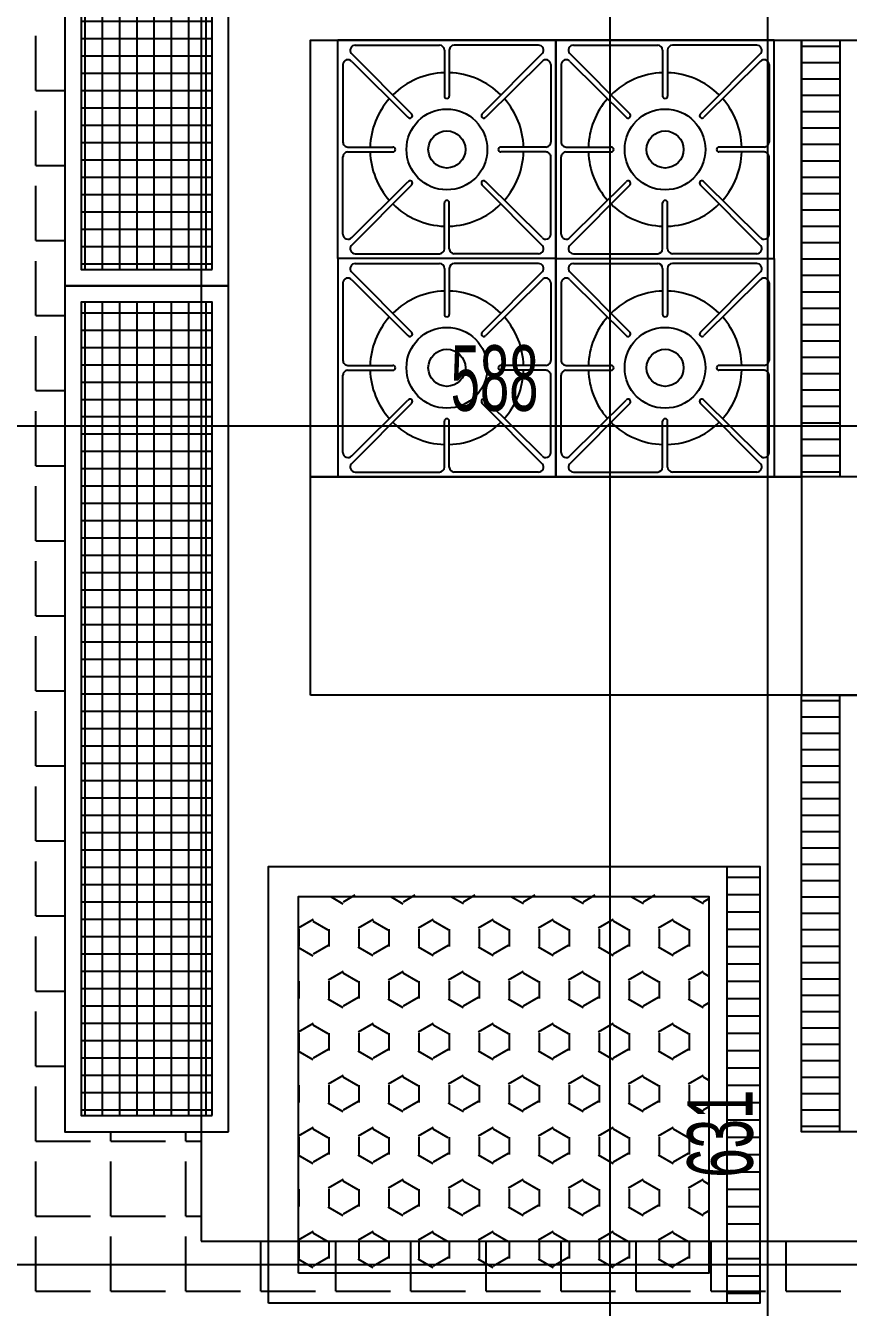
# Model space of a CAD drawing. Header units: inches. Extents: x -7543 to -822, y 102837 to 190349.
# Drawn here: x -835.31633 to -835.28617, y 102837.04826 to 102837.09522 of the extents above; entities that cross this region are included whole.
import ezdxf

# ---------------------------------------------------------------- set-up
doc = ezdxf.new("R2010")
doc.units = ezdxf.units.IN
doc.header["$MEASUREMENT"] = 0
doc.linetypes.add('DASHDOTX2', pattern=[2, 1, -0.5, 0, -0.5])
doc.layers.get('0').update_dxf_attribs({"lineweight": 25})
for name, color, linetype, lineweight in [('AKS', 1, 'Continuous', 25), ('ICOL', 55, 'Continuous', 25), ('TARAMA', 8, 'Continuous', 25)]:
    doc.layers.add(name, color=color, linetype=linetype, lineweight=lineweight)
doc.layers.add('TEFRİŞ', color=7, linetype='Continuous', lineweight=25, true_color=0x78462c)
doc.styles.add('OLCU', font='tromand.shx', dxfattribs={"width": 0.6, "height": 12})
pattern_1 = [(180, (-835.1211600018914, 102837.4316726297), (9.648857234034747e-20, 0.0006000000000000001), [])]

msp = doc.modelspace()

# ---------------------------------------------------------------- hatches: boundary and pattern name
at = {"ltscale": 5}
h = msp.add_hatch(dxfattribs=at)
h.set_pattern_fill('NET', color=256, scale=0.0002, angle=90, style=0)
h.set_pattern_definition([(90, (-832.0146947976384, 102841.1962128409), (-0.000635, 3.888125173386048e-20), []), (180, (-832.0146947976384, 102841.1962128409), (-7.776250346772096e-20, -0.000635), [])])
h.paths.add_polyline_path([(-835.3142919987514, 102837.0862839999), (-835.3094919987514, 102837.0862839999), (-835.3094919987514, 102837.1160839999), (-835.3142919987513, 102837.1160839999)])
h = msp.add_hatch(dxfattribs=at)
h.set_pattern_fill('NET', color=256, scale=0.0002, angle=90, style=0)
h.set_pattern_definition([(90, (-832.0146947976384, 102841.1652128409), (-0.000635, 3.888125173386048e-20), []), (180, (-832.0146947976384, 102841.1652128409), (-7.776250346772096e-20, -0.000635), [])])
h.paths.add_polyline_path([(-835.3142919987514, 102837.0552839999), (-835.3094919987514, 102837.0552839999), (-835.3094919987514, 102837.0850839999), (-835.3142919987513, 102837.0850839999)])
at = {"layer": 'TEFRİŞ', "linetype": 'Continuous', "ltscale": 5}
h = msp.add_hatch(dxfattribs=at)
h.set_pattern_fill('_U', color=256, scale=0.0006000000000000001, angle=90, style=0, pattern_type=0)
h.set_pattern_definition(pattern_1)
h.paths.add_polyline_path([(-835.2864919987513, 102837.0786839999), (-835.2878919987513, 102837.0786839999), (-835.2878919987513, 102837.0946839999), (-835.2864919987513, 102837.0946839999)])
h = msp.add_hatch(dxfattribs=at)
h.set_pattern_fill('_U', color=256, scale=0.0006000000000000001, angle=90, style=0, pattern_type=0)
h.set_pattern_definition(pattern_1)
h.paths.add_polyline_path([(-835.2864919987513, 102837.0786839999), (-835.2878919987513, 102837.0786839999), (-835.2878919987513, 102837.0946839999), (-835.2864919987513, 102837.0946839999)])
h = msp.add_hatch(dxfattribs=at)
h.set_pattern_fill('_U', color=256, scale=0.0006000000000000001, angle=180, style=0, pattern_type=0)
h.set_pattern_definition([(180, (-835.1211600018914, 102836.71769537), (-3.673819061467132e-19, -0.0006000000000000001), [])])
h.paths.add_polyline_path([(-835.2864919987513, 102837.0706839999), (-835.2878919987513, 102837.0706839999), (-835.2878919987513, 102837.0546839999), (-835.2864919987513, 102837.0546839999)])
h = msp.add_hatch(dxfattribs=at)
h.set_pattern_fill('ANSI31', color=256, scale=0.0002, angle=-45.00000000000001, style=0)
h.set_pattern_definition([(360, (-835.4504014721107, 102837.4310461329), (2.498705181566002e-19, 0.000635), [])])
h.paths.add_polyline_path([(-835.2894254524891, 102837.0644139846), (-835.290625452489, 102837.0644139846), (-835.290625452489, 102837.0484139846), (-835.2894254524891, 102837.0484139846)])
h = msp.add_hatch(dxfattribs=at)
h.set_pattern_fill('HEX', color=256, scale=0.0002, angle=89.99999999999999, style=0)
h.set_pattern_definition([(90, (-835.4504014721107, 102837.4310461329), (-0.001099852, 3.367214368660623e-19), [0.000635, -0.00127]), (209.9999999999999, (-835.4504014721107, 102837.4310461329), (0.0005499259999999995, -0.0009524997724031227), [0.000635, -0.00127]), (150, (-835.4504014721107, 102837.4316811329), (-0.0005499260000000004, -0.0009524997724031222), [0.000635, -0.00127])])
h.paths.add_polyline_path([(-835.2912900300798, 102837.0495139846), (-835.2912900300798, 102837.0633139846), (-835.3063254524891, 102837.0633139846), (-835.3063254524891, 102837.0495139846)])

# ---------------------------------------------------------------- linework, layer by layer
at = {"ltscale": 5}
for points in [[(-835.3088919987514, 102837.0856839999), (-835.3088919987514, 102837.1166839999), (-835.3148919987514, 102837.1166839999), (-835.3148919987514, 102837.0856839999)], [(-835.3094919987514, 102837.0862839999), (-835.3094919987514, 102837.1160839999), (-835.3142919987514, 102837.1160839999), (-835.3142919987514, 102837.0862839999)], [(-835.3088919987514, 102837.0546839999), (-835.3088919987514, 102837.0856839999), (-835.3148919987514, 102837.0856839999), (-835.3148919987514, 102837.0546839999)], [(-835.3094919987514, 102837.0552839999), (-835.3094919987514, 102837.0850839999), (-835.3142919987514, 102837.0850839999), (-835.3142919987514, 102837.0552839999)]]:
    msp.add_lwpolyline(points, close=True, dxfattribs=at)
at = {"layer": 'AKS', "linetype": 'DASHDOTX2', "ltscale": 10}
msp.add_line((-835.2949036206004, 102836.7405371451), (-835.2949036206004, 102837.2268474742), dxfattribs=at)
at = {"layer": 'ICOL'}
for p, q in [((-835.2891326480583, 102837.1176841785), (-835.2891326480583, 102836.9915516387)), ((-835.3578920337359, 102837.0805632616), (-835.2403920333097, 102837.0805632616)), ((-835.3578920337359, 102837.0498214228), (-835.2103919987514, 102837.0498214228))]:
    msp.add_line(p, q, dxfattribs=at)
at = {"layer": 'TARAMA'}
for p, q in [((-835.3159567349521, 102837.0928468213), (-835.3159567349521, 102837.0948468213)), ((-835.3159567349521, 102837.0928468213), (-835.3148919987514, 102837.0928468213)), ((-835.3159567349521, 102837.0900968213), (-835.3159567349521, 102837.0920968213)), ((-835.3159567349521, 102837.0900968213), (-835.3148919987514, 102837.0900968213)), ((-835.3159567349521, 102837.0873468213), (-835.3159567349521, 102837.0893468213)), ((-835.3159567349521, 102837.0873468213), (-835.3148919987514, 102837.0873468213)), ((-835.3159567349521, 102837.0845968213), (-835.3159567349521, 102837.0865968213)), ((-835.3159567349521, 102837.0845968213), (-835.3148919987514, 102837.0845968213)), ((-835.3159567349521, 102837.0818468213), (-835.3159567349521, 102837.0838468213)), ((-835.3159567349521, 102837.0818468213), (-835.3148919987514, 102837.0818468213)), ((-835.3159567349521, 102837.0790968213), (-835.3159567349521, 102837.0810968213)), ((-835.3159567349521, 102837.0790968213), (-835.3148919987514, 102837.0790968213)), ((-835.3159567349521, 102837.0763468213), (-835.3159567349521, 102837.0783468213)), ((-835.3159567349521, 102837.0763468213), (-835.3148919987514, 102837.0763468213)), ((-835.3159567349521, 102837.0735968213), (-835.3159567349521, 102837.0755968213)), ((-835.3159567349521, 102837.0735968213), (-835.3148919987514, 102837.0735968213)), ((-835.3159567349521, 102837.0708468213), (-835.3159567349521, 102837.0728468213)), ((-835.3159567349521, 102837.0708468213), (-835.3148919987514, 102837.0708468213)), ((-835.3159567349521, 102837.0680968213), (-835.3159567349521, 102837.0700968213)), ((-835.3159567349521, 102837.0680968213), (-835.3148919987514, 102837.0680968213)), ((-835.3159567349521, 102837.0653468213), (-835.3159567349521, 102837.0673468213)), ((-835.3159567349521, 102837.0653468213), (-835.3148919987514, 102837.0653468213)), ((-835.3159567349521, 102837.0625968213), (-835.3159567349521, 102837.0645968213)), ((-835.3159567349521, 102837.0625968213), (-835.3148919987514, 102837.0625968213)), ((-835.3159567349521, 102837.0598468213), (-835.3159567349521, 102837.0618468213)), ((-835.3159567349521, 102837.0598468213), (-835.3148919987514, 102837.0598468213)), ((-835.3159567349521, 102837.0570968213), (-835.3159567349521, 102837.0590968213)), ((-835.3159567349521, 102837.0570968213), (-835.3148919987514, 102837.0570968213)), ((-835.3159567349521, 102837.0543468213), (-835.3159567349521, 102837.0563468213)), ((-835.3132067349521, 102837.0543468213), (-835.3132067349521, 102837.0546839999)), ((-835.3104567349521, 102837.0543468213), (-835.3104567349521, 102837.0546839999)), ((-835.3159567349521, 102837.0543468213), (-835.3139567349522, 102837.0543468213)), ((-835.3132067349521, 102837.0543468213), (-835.3112067349521, 102837.0543468213)), ((-835.3104567349521, 102837.0543468213), (-835.3098919987514, 102837.0543468213)), ((-835.3159567349521, 102837.0515968213), (-835.3159567349521, 102837.0535968213)), ((-835.3132067349521, 102837.0515968213), (-835.3132067349521, 102837.0535968213)), ((-835.3104567349521, 102837.0515968213), (-835.3104567349521, 102837.0535968213)), ((-835.3159567349521, 102837.0515968213), (-835.3139567349522, 102837.0515968213)), ((-835.3132067349521, 102837.0515968213), (-835.3112067349521, 102837.0515968213)), ((-835.3104567349521, 102837.0515968213), (-835.3098919987514, 102837.0515968213)), ((-835.3159567349521, 102837.0488468213), (-835.3159567349521, 102837.0508468213)), ((-835.3132067349521, 102837.0488468213), (-835.3132067349521, 102837.0508468213)), ((-835.3104567349521, 102837.0488468213), (-835.3104567349521, 102837.0508468213)), ((-835.3077067349521, 102837.0488468213), (-835.3077067349521, 102837.0506839999)), ((-835.3049567349522, 102837.0488468213), (-835.3049567349522, 102837.0506839999)), ((-835.302206734952, 102837.0488468213), (-835.302206734952, 102837.0506839999)), ((-835.2994567349522, 102837.0488468213), (-835.2994567349522, 102837.0506839999)), ((-835.2967067349521, 102837.0488468213), (-835.2967067349521, 102837.0506839999)), ((-835.2939567349521, 102837.0488468213), (-835.2939567349521, 102837.0506839999)), ((-835.2912067349521, 102837.0488468213), (-835.2912067349521, 102837.0506839999)), ((-835.2884567349521, 102837.0488468213), (-835.2884567349521, 102837.0506839999)), ((-835.3159567349521, 102837.0488468213), (-835.3139567349522, 102837.0488468213)), ((-835.3132067349521, 102837.0488468213), (-835.3112067349521, 102837.0488468213)), ((-835.3104567349521, 102837.0488468213), (-835.3084567349522, 102837.0488468213)), ((-835.3077067349521, 102837.0488468213), (-835.3057067349521, 102837.0488468213)), ((-835.3049567349522, 102837.0488468213), (-835.3029567349521, 102837.0488468213)), ((-835.3022067349522, 102837.0488468213), (-835.3002067349521, 102837.0488468213)), ((-835.2994567349522, 102837.0488468213), (-835.2974567349521, 102837.0488468213)), ((-835.2967067349521, 102837.0488468213), (-835.2949036206004, 102837.0488468213)), ((-835.2949036206004, 102837.0488468213), (-835.2947067349521, 102837.0488468213)), ((-835.2939567349522, 102837.0488468213), (-835.2919567349521, 102837.0488468213)), ((-835.2912067349521, 102837.0488468213), (-835.2892067349521, 102837.0488468213)), ((-835.2884567349521, 102837.0488468213), (-835.2864567349521, 102837.0488468213))]:
    msp.add_line(p, q, dxfattribs=at)
at = {"layer": 'TEFRİŞ', "ltscale": 5}
for p, q in [((-835.3098919987514, 102837.1176839999), (-835.3098919987514, 102837.0506839999)), ((-835.3058919987513, 102837.0706839999), (-835.3058919987513, 102837.0786839999)), ((-835.3058919987513, 102837.0786839999), (-835.2878919987513, 102837.0786839999)), ((-835.2878919987513, 102837.0786839999), (-835.2878919987513, 102837.0706839999)), ((-835.2878919987513, 102837.0786839999), (-835.2878919987513, 102837.0706839999)), ((-835.2698919987513, 102837.0786839999), (-835.2878919987513, 102837.0786839999)), ((-835.2878919987513, 102837.0706839999), (-835.3058919987513, 102837.0706839999)), ((-835.2878919987513, 102837.0706839999), (-835.2698919987513, 102837.0706839999)), ((-835.3098919987514, 102837.0506839999), (-835.2658919987514, 102837.0506839999))]:
    msp.add_line(p, q, dxfattribs=at)
at = {"layer": 'TEFRİŞ'}
for p, q in [((-835.2968919987513, 102837.0946839999), (-835.3048919987514, 102837.0946839999)), ((-835.3042546829708, 102837.09450382), (-835.3011622685034, 102837.09450382)), ((-835.3009820886627, 102837.0943236402), (-835.3009820886627, 102837.0926416465)), ((-835.300801908822, 102837.0943236402), (-835.300801908822, 102837.0926416465)), ((-835.30080190884, 102837.0943236402), (-835.30080190884, 102837.0926416465)), ((-835.2975293145319, 102837.09450382), (-835.3006217289993, 102837.09450382)), ((-835.2968919987513, 102837.0946839999), (-835.2888919987513, 102837.0946839999)), ((-835.2968919987513, 102837.0866839998), (-835.2968919987513, 102837.0946839999)), ((-835.2968919987513, 102837.0866839998), (-835.2968919987513, 102837.0946839999)), ((-835.2962546829709, 102837.09450382), (-835.2931622685034, 102837.09450382)), ((-835.2929820886807, 102837.0943236402), (-835.2929820886807, 102837.0926416465)), ((-835.2929820886627, 102837.0943236402), (-835.2929820886627, 102837.0926416465)), ((-835.29280190884, 102837.0943236402), (-835.29280190884, 102837.0926416465)), ((-835.2895293145318, 102837.09450382), (-835.2926217289994, 102837.09450382)), ((-835.2864919987513, 102837.0946839999), (-835.2864919987513, 102837.0786839999)), ((-835.3043949645844, 102837.0942105879), (-835.3021759635151, 102837.0919774806)), ((-835.3043808440539, 102837.0939058086), (-835.3023162898132, 102837.0918644283)), ((-835.2973890329183, 102837.0942105879), (-835.2996080339876, 102837.0919774806)), ((-835.2974031534488, 102837.0939058086), (-835.2994677076895, 102837.0918644283)), ((-835.2963949645845, 102837.0942105879), (-835.294175963515, 102837.0919774806)), ((-835.2963808440538, 102837.0939058086), (-835.2943162898132, 102837.0918644283)), ((-835.2893890329183, 102837.0942105879), (-835.2916080339876, 102837.0919774806)), ((-835.2894031534488, 102837.0939058086), (-835.2914677076894, 102837.0918644283)), ((-835.3047013055082, 102837.0937927783), (-835.3047013055082, 102837.0909542641)), ((-835.2970826919945, 102837.0937927783), (-835.2970826919945, 102837.0909542641)), ((-835.2967013055081, 102837.0937927783), (-835.2967013055081, 102837.0909542641)), ((-835.2890826919946, 102837.0937927783), (-835.2890826919946, 102837.0909542641)), ((-835.3021896001727, 102837.0918507916), (-835.3021896441726, 102837.0918507916)), ((-835.29959439733, 102837.0918507916), (-835.2995943533301, 102837.0918507916)), ((-835.2941896001728, 102837.0918507916), (-835.2941896441727, 102837.0918507916)), ((-835.29159439733, 102837.0918507916), (-835.2915943533301, 102837.0918507916)), ((-835.3045211256674, 102837.0907740843), (-835.3028669445869, 102837.0907740843)), ((-835.3045211256674, 102837.0905939044), (-835.3028669445869, 102837.0905939044)), ((-835.2972628718353, 102837.0907740843), (-835.2989170529158, 102837.0907740843)), ((-835.2972628718353, 102837.0905939044), (-835.2989170529158, 102837.0905939044)), ((-835.2965211256674, 102837.0907740843), (-835.2948669445868, 102837.0907740843)), ((-835.2965211256674, 102837.0905939044), (-835.2948669445868, 102837.0905939044)), ((-835.2892628718353, 102837.0907740843), (-835.2909170529158, 102837.0907740843)), ((-835.2892628718353, 102837.0905939044), (-835.2909170529158, 102837.0905939044)), ((-835.3047013055082, 102837.0875752104), (-835.3047013055082, 102837.0904137246)), ((-835.2970826919945, 102837.0875752104), (-835.2970826919945, 102837.0904137246)), ((-835.2967013055081, 102837.0875752104), (-835.2967013055081, 102837.0904137246)), ((-835.2890826919946, 102837.0875752104), (-835.2890826919946, 102837.0904137246)), ((-835.3043949645844, 102837.0871574008), (-835.3021759635151, 102837.0893905082)), ((-835.3043808440539, 102837.0874621801), (-835.3023162898132, 102837.0895035605)), ((-835.3021896001727, 102837.0895171971), (-835.3021896441726, 102837.0895171971)), ((-835.2973890329183, 102837.0871574008), (-835.2996080339876, 102837.0893905082)), ((-835.29959439733, 102837.0895171971), (-835.2995943533301, 102837.0895171971)), ((-835.2974031534488, 102837.0874621801), (-835.2994677076895, 102837.0895035605)), ((-835.2963949645845, 102837.0871574008), (-835.294175963515, 102837.0893905082)), ((-835.2963808440538, 102837.0874621801), (-835.2943162898132, 102837.0895035605)), ((-835.2941896001728, 102837.0895171971), (-835.2941896441727, 102837.0895171971)), ((-835.2893890329183, 102837.0871574008), (-835.2916080339876, 102837.0893905082)), ((-835.29159439733, 102837.0895171971), (-835.2915943533301, 102837.0895171971)), ((-835.2894031534488, 102837.0874621801), (-835.2914677076894, 102837.0895035605)), ((-835.3009820886627, 102837.0870443595), (-835.3009820886627, 102837.0887263422)), ((-835.300801908822, 102837.0870443595), (-835.300801908822, 102837.0887263422)), ((-835.30080190884, 102837.0870443595), (-835.30080190884, 102837.0887263422)), ((-835.2929820886807, 102837.0870443595), (-835.2929820886807, 102837.0887263422)), ((-835.2929820886627, 102837.0870443595), (-835.2929820886627, 102837.0887263422)), ((-835.29280190884, 102837.0870443595), (-835.29280190884, 102837.0887263422)), ((-835.3042546829708, 102837.0868641797), (-835.3011622685034, 102837.0868641797)), ((-835.2975293145319, 102837.0868641797), (-835.3006217289993, 102837.0868641797)), ((-835.2962546829709, 102837.0868641797), (-835.2931622685034, 102837.0868641797)), ((-835.2895293145318, 102837.0868641797), (-835.2926217289994, 102837.0868641797)), ((-835.3042546829708, 102837.08650382), (-835.3011622685034, 102837.08650382)), ((-835.3009820886627, 102837.0863236402), (-835.3009820886627, 102837.0846416575)), ((-835.300801908822, 102837.0863236402), (-835.300801908822, 102837.0846416575)), ((-835.30080190884, 102837.0863236402), (-835.30080190884, 102837.0846416575)), ((-835.2975293145319, 102837.08650382), (-835.3006217289993, 102837.08650382)), ((-835.2968919987513, 102837.0866839998), (-835.2968919987513, 102837.0786839999)), ((-835.2968919987513, 102837.0866839998), (-835.2968919987513, 102837.0786839999)), ((-835.2962546829709, 102837.08650382), (-835.2931622685034, 102837.08650382)), ((-835.2929820886627, 102837.0863236402), (-835.2929820886627, 102837.0846416575)), ((-835.2929820886807, 102837.0863236402), (-835.2929820886807, 102837.0846416575)), ((-835.29280190884, 102837.0863236402), (-835.29280190884, 102837.0846416575)), ((-835.2895293145318, 102837.08650382), (-835.2926217289994, 102837.08650382)), ((-835.3043949645844, 102837.0862105989), (-835.3021759635151, 102837.0839774915)), ((-835.3043808440539, 102837.0859058196), (-835.3023162898132, 102837.0838644392)), ((-835.2973890329183, 102837.0862105989), (-835.2996080339876, 102837.0839774915)), ((-835.2974031534488, 102837.0859058196), (-835.2994677076895, 102837.0838644392)), ((-835.2963949645845, 102837.0862105989), (-835.294175963515, 102837.0839774915)), ((-835.2963808440538, 102837.0859058196), (-835.2943162898132, 102837.0838644392)), ((-835.2893890329183, 102837.0862105989), (-835.2916080339876, 102837.0839774915)), ((-835.2894031534488, 102837.0859058196), (-835.2914677076894, 102837.0838644392)), ((-835.3047013055082, 102837.0857927893), (-835.3047013055082, 102837.0829542751)), ((-835.2970826919945, 102837.0857927893), (-835.2970826919945, 102837.0829542751)), ((-835.2967013055081, 102837.0857927893), (-835.2967013055081, 102837.0829542751)), ((-835.2890826919946, 102837.0857927893), (-835.2890826919946, 102837.0829542751)), ((-835.3021896001727, 102837.0838508026), (-835.3021896441726, 102837.0838508026)), ((-835.29959439733, 102837.0838508026), (-835.2995943533301, 102837.0838508026)), ((-835.2941896001728, 102837.0838508026), (-835.2941896441727, 102837.0838508026)), ((-835.29159439733, 102837.0838508026), (-835.2915943533301, 102837.0838508026)), ((-835.3045211256674, 102837.0827740953), (-835.3028669445869, 102837.0827740953)), ((-835.3045211256674, 102837.0825939154), (-835.3028669445869, 102837.0825939154)), ((-835.2972628718353, 102837.0827740953), (-835.2989170529158, 102837.0827740953)), ((-835.2972628718353, 102837.0825939154), (-835.2989170529158, 102837.0825939154)), ((-835.2965211256674, 102837.0827740953), (-835.2948669445868, 102837.0827740953)), ((-835.2965211256674, 102837.0825939154), (-835.2948669445868, 102837.0825939154)), ((-835.2892628718353, 102837.0827740953), (-835.2909170529158, 102837.0827740953)), ((-835.2892628718353, 102837.0825939154), (-835.2909170529158, 102837.0825939154)), ((-835.3047013055082, 102837.0795752214), (-835.3047013055082, 102837.0824137356)), ((-835.2970826919945, 102837.0795752214), (-835.2970826919945, 102837.0824137356)), ((-835.2967013055081, 102837.0795752214), (-835.2967013055081, 102837.0824137356)), ((-835.2890826919946, 102837.0795752214), (-835.2890826919946, 102837.0824137356)), ((-835.3043949645844, 102837.0791574118), (-835.3021759635151, 102837.0813905191)), ((-835.3043808440539, 102837.0794621911), (-835.3023162898132, 102837.0815035714)), ((-835.3021896001727, 102837.0815172081), (-835.3021896441726, 102837.0815172081)), ((-835.2973890329183, 102837.0791574118), (-835.2996080339876, 102837.0813905191)), ((-835.29959439733, 102837.0815172081), (-835.2995943533301, 102837.0815172081)), ((-835.2974031534488, 102837.0794621911), (-835.2994677076895, 102837.0815035714)), ((-835.2963949645845, 102837.0791574118), (-835.294175963515, 102837.0813905191)), ((-835.2963808440538, 102837.0794621911), (-835.2943162898132, 102837.0815035714)), ((-835.2941896001728, 102837.0815172081), (-835.2941896441727, 102837.0815172081)), ((-835.2893890329183, 102837.0791574118), (-835.2916080339876, 102837.0813905191)), ((-835.29159439733, 102837.0815172081), (-835.2915943533301, 102837.0815172081)), ((-835.2894031534488, 102837.0794621911), (-835.2914677076894, 102837.0815035714)), ((-835.3009820886627, 102837.0790443595), (-835.3009820886627, 102837.0807263532)), ((-835.300801908822, 102837.0790443595), (-835.300801908822, 102837.0807263532)), ((-835.30080190884, 102837.0790443595), (-835.30080190884, 102837.0807263532)), ((-835.2929820886627, 102837.0790443595), (-835.2929820886627, 102837.0807263532)), ((-835.2929820886807, 102837.0790443595), (-835.2929820886807, 102837.0807263532)), ((-835.29280190884, 102837.0790443595), (-835.29280190884, 102837.0807263532)), ((-835.3042546829708, 102837.0788641797), (-835.3011622685034, 102837.0788641797)), ((-835.2975293145319, 102837.0788641797), (-835.3006217289993, 102837.0788641797)), ((-835.2962546829709, 102837.0788641797), (-835.2931622685034, 102837.0788641797)), ((-835.2895293145318, 102837.0788641797), (-835.2926217289994, 102837.0788641797)), ((-835.2968919987513, 102837.0786839999), (-835.3048919987514, 102837.0786839999)), ((-835.2968919987513, 102837.0786839999), (-835.2888919987513, 102837.0786839999)), ((-835.2698919987513, 102837.0706839999), (-835.2878919987513, 102837.0706839999)), ((-835.2864919987513, 102837.0546839999), (-835.2864919987513, 102837.0706839999))]:
    msp.add_line(p, q, dxfattribs=at)
for points in [[(-835.2878919987513, 102837.0946839999), (-835.2878919987513, 102837.0786839999), (-835.3058919987513, 102837.0786839999), (-835.3058919987513, 102837.0946839999)], [(-835.2968919987513, 102837.0946839999), (-835.2968919987513, 102837.0866839998), (-835.3048919987514, 102837.0866839998), (-835.3048919987514, 102837.0946839999)], [(-835.2968919987513, 102837.0946839999), (-835.2968919987513, 102837.0866839998), (-835.3048919987514, 102837.0866839998), (-835.3048919987514, 102837.0946839999)], [(-835.2968919987513, 102837.0946839999), (-835.2968919987513, 102837.0866839998), (-835.2888919987513, 102837.0866839998), (-835.2888919987513, 102837.0946839999)], [(-835.2968919987513, 102837.0946839999), (-835.2968919987513, 102837.0866839998), (-835.2888919987513, 102837.0866839998), (-835.2888919987513, 102837.0946839999)], [(-835.2968919987513, 102837.0786839999), (-835.2968919987513, 102837.0866839998), (-835.3048919987514, 102837.0866839998), (-835.3048919987514, 102837.0786839999)], [(-835.2968919987513, 102837.0786839999), (-835.2968919987513, 102837.0866839998), (-835.3048919987514, 102837.0866839998), (-835.3048919987514, 102837.0786839999)], [(-835.2968919987513, 102837.0786839999), (-835.2968919987513, 102837.0866839998), (-835.2888919987513, 102837.0866839998), (-835.2888919987513, 102837.0786839999)], [(-835.2968919987513, 102837.0786839999), (-835.2968919987513, 102837.0866839998), (-835.2888919987513, 102837.0866839998), (-835.2888919987513, 102837.0786839999)], [(-835.2698919987513, 102837.0706839999), (-835.2698919987513, 102837.0546839999), (-835.2878919987513, 102837.0546839999), (-835.2878919987513, 102837.0706839999)], [(-835.307425452489, 102837.0484139846), (-835.307425452489, 102837.0644139846), (-835.2894254524891, 102837.0644139846), (-835.2894254524891, 102837.0484139846)], [(-835.3063254524891, 102837.0495139846), (-835.3063254524891, 102837.0633139846), (-835.2912900300798, 102837.0633139846), (-835.2912900300798, 102837.0495139846)]]:
    msp.add_lwpolyline(points, close=True, dxfattribs=at)
at = {"layer": 'TEFRİŞ', "ltscale": 5}
msp.add_lwpolyline([(-835.2698919987513, 102837.0866839998), (-835.2698919987513, 102837.0786839999), (-835.2878919987513, 102837.0786839999), (-835.2878919987513, 102837.0946839999), (-835.2698919987513, 102837.0946839999), (-835.2698919987513, 102837.0866839998)], close=True, dxfattribs=at)
at = {"layer": 'TEFRİŞ'}
msp.add_lwpolyline([(-835.290625452489, 102837.0644139846), (-835.290625452489, 102837.0484139846)], dxfattribs=at)
for centre, radius in [((-835.3008919987514, 102837.0906839944), 0.001479945207586197), ((-835.2928919987513, 102837.0906839944), 0.001479945207586197), ((-835.3008919987514, 102837.0906839944), 0.0006799452075861964), ((-835.2928919987513, 102837.0906839944), 0.0006799452075861964), ((-835.3008919987514, 102837.0826840053), 0.001479945207586197), ((-835.2928919987513, 102837.0826840053), 0.001479945207586197), ((-835.3008919987514, 102837.0826840053), 0.0006799452075861964), ((-835.2928919987513, 102837.0826840053), 0.0006799452075861964)]:
    msp.add_circle(centre, radius, dxfattribs=at)
for centre, radius, start, end in [((-835.3042546829708, 102837.0943236402), 0.0001801798406791898, 89.99999500067693, 218.8519990190835), ((-835.3011622685034, 102837.0943236402), 0.0001801798406791898, 359.9999991662367, 89.99999500067693), ((-835.3006217289993, 102837.0943236402), 0.0001801798406791898, 90.00000499932307, 180.0000008337633), ((-835.2975293145319, 102837.0943236402), 0.0001801798406791898, 321.1480009809165, 90.00000499932307), ((-835.2962546829709, 102837.0943236402), 0.0001801798406791898, 89.99999500067693, 218.8519990190835), ((-835.2931622685034, 102837.0943236402), 0.0001801798406791898, 359.9999991662367, 89.99999500067693), ((-835.2926217289994, 102837.0943236402), 0.0001801798406791898, 90.00000499932307, 180.0000008337633), ((-835.2895293145318, 102837.0943236402), 0.0001801798406791898, 321.1480009809165, 90.00000499932307), ((-835.3045211256674, 102837.0937927783), 0.0001801798406791898, 38.85200005879613, 179.9999970818284), ((-835.2972628718353, 102837.0937927783), 0.0001801798406791898, 2.918171642460836e-06, 141.1479999412039), ((-835.2965211256674, 102837.0937927783), 0.0001801798406791898, 38.85200005879613, 179.9999970818284), ((-835.2892628718353, 102837.0937927783), 0.0001801798406791898, 2.918171642460836e-06, 141.1479999412039), ((-835.3008919987514, 102837.0906839944), 0.00281327854091953, 91.83510243968135, 134.7989496173908), ((-835.3008919987514, 102837.0906839944), 0.00281327854091953, 45.2010503826092, 88.16489719260268), ((-835.2928919987513, 102837.0906839944), 0.00281327854091953, 91.8351028073973, 134.7989496173908), ((-835.2928919987513, 102837.0906839944), 0.00281327854091953, 45.2010503826092, 88.16489756031865), ((-835.3008919987514, 102837.0906839944), 0.00281327854091953, 138.6252426091343, 178.1648975180617), ((-835.3008919987514, 102837.0926416465), 9.008991133060375e-05, 179.9999970818284, 270), ((-835.3008919987514, 102837.0926416465), 9.008991133060375e-05, 270, 359.9999991662367), ((-835.3008919987514, 102837.0906839944), 0.00281327854091953, 1.835102481938255, 41.3747573908657), ((-835.2928919987513, 102837.0906839944), 0.00281327854091953, 138.6252426091343, 178.1648975180617), ((-835.2928919987513, 102837.0926416465), 9.008991133060375e-05, 180.0000008337633, 270), ((-835.2928919987513, 102837.0926416465), 9.008991133060375e-05, 270, 2.918171642460836e-06), ((-835.2928919987513, 102837.0906839944), 0.00281327854091953, 1.835102481938255, 41.3747573908657), ((-835.3022461263308, 102837.0919209544), 9.008991133060375e-05, 308.8643129147081, 38.846535925563), ((-835.2995378711719, 102837.0919209544), 9.008991133060375e-05, 141.153464074437, 231.1356870852919), ((-835.2942461263308, 102837.0919209544), 9.008991133060375e-05, 308.8643129147081, 38.846535925563), ((-835.2915378711718, 102837.0919209544), 9.008991133060375e-05, 141.153464074437, 231.1356870852919), ((-835.3022461263308, 102837.0919209544), 9.008991133060375e-05, 218.8595531048106, 308.8529199933703), ((-835.2995378711719, 102837.0919209544), 9.008991133060375e-05, 231.1470800066297, 321.1404468951894), ((-835.2942461263308, 102837.0919209544), 9.008991133060375e-05, 218.8595531048106, 308.8529199933703), ((-835.2915378711718, 102837.0919209544), 9.008991133060375e-05, 231.1470800066297, 321.1404468951894), ((-835.3045211256674, 102837.0909542641), 0.0001801798406791898, 179.9999970818284, 270), ((-835.3045211256674, 102837.0904137246), 0.0001801798406791898, 89.99999500067693, 179.9999970818284), ((-835.3008919987514, 102837.0906839944), 0.00281327854091953, 181.8351028990337, 221.3747573908657), ((-835.3028669445869, 102837.0906839944), 9.008991133060375e-05, 359.9999991662367, 89.99999500067693), ((-835.3028669445869, 102837.0906839944), 9.008991133060375e-05, 270, 359.9999991662367), ((-835.2989170529158, 102837.0906839944), 9.008991133060375e-05, 90.00000499932307, 180.0000008337633), ((-835.2989170529158, 102837.0906839944), 9.008991133060375e-05, 180.0000008337633, 270), ((-835.3008919987514, 102837.0906839944), 0.00281327854091953, 318.6252426091343, 358.1648971009663), ((-835.2972628718353, 102837.0909542641), 0.0001801798406791898, 270, 2.918171642460836e-06), ((-835.2972628718353, 102837.0904137246), 0.0001801798406791898, 2.918171642460836e-06, 90.00000499932307), ((-835.2965211256674, 102837.0909542641), 0.0001801798406791898, 179.9999970818284, 270), ((-835.2965211256674, 102837.0904137246), 0.0001801798406791898, 89.99999500067693, 179.9999970818284), ((-835.2928919987513, 102837.0906839944), 0.00281327854091953, 181.8351028990337, 221.3747573908657), ((-835.2948669445868, 102837.0906839944), 9.008991133060375e-05, 359.9999991662367, 89.99999500067693), ((-835.2948669445868, 102837.0906839944), 9.008991133060375e-05, 270, 359.9999991662367), ((-835.2909170529158, 102837.0906839944), 9.008991133060375e-05, 90.00000499932307, 180.0000008337633), ((-835.2909170529158, 102837.0906839944), 9.008991133060375e-05, 180.0000008337633, 270), ((-835.2928919987513, 102837.0906839944), 0.00281327854091953, 318.6252426091343, 358.1648971009663), ((-835.2892628718353, 102837.0909542641), 0.0001801798406791898, 270, 2.918171642460836e-06), ((-835.2892628718353, 102837.0904137246), 0.0001801798406791898, 2.918171642460836e-06, 90.00000499932307), ((-835.3022461263308, 102837.0894470343), 9.008991133060375e-05, 51.14708000662968, 141.1404468951894), ((-835.3022461263308, 102837.0894470343), 9.008991133060375e-05, 321.153464074437, 51.13568708529194), ((-835.2995378711719, 102837.0894470343), 9.008991133060375e-05, 128.8643129147081, 218.846535925563), ((-835.2995378711719, 102837.0894470343), 9.008991133060375e-05, 38.85955310481063, 128.8529199933703), ((-835.2942461263308, 102837.0894470343), 9.008991133060375e-05, 51.14708000662968, 141.1404468951894), ((-835.2942461263308, 102837.0894470343), 9.008991133060375e-05, 321.153464074437, 51.13568708529194), ((-835.2915378711718, 102837.0894470343), 9.008991133060375e-05, 128.8643129147081, 218.846535925563), ((-835.2915378711718, 102837.0894470343), 9.008991133060375e-05, 38.85955310481063, 128.8529199933703), ((-835.3008919987514, 102837.0906839944), 0.00281327854091953, 225.2010503826092, 268.1648975603186), ((-835.3008919987514, 102837.0887263422), 9.008991133060375e-05, 89.99999500067693, 179.9999970818284), ((-835.3008919987514, 102837.0887263422), 9.008991133060375e-05, 359.9999991662367, 89.99999500067693), ((-835.3008919987514, 102837.0906839944), 0.00281327854091953, 271.8351028073973, 314.7989496173908), ((-835.2928919987513, 102837.0906839944), 0.00281327854091953, 225.2010503826092, 268.1648971926027), ((-835.2928919987513, 102837.0887263422), 9.008991133060375e-05, 90.00000499932307, 180.0000008337633), ((-835.2928919987513, 102837.0887263422), 9.008991133060375e-05, 2.918171642460836e-06, 90.00000499932307), ((-835.2928919987513, 102837.0906839944), 0.00281327854091953, 271.8351024396814, 314.7989496173908), ((-835.3045211256674, 102837.0875752104), 0.0001801798406791898, 180.0000029181716, 321.1479999412039), ((-835.2972628718353, 102837.0875752104), 0.0001801798406791898, 218.8520000587961, 359.9999970818284), ((-835.2965211256674, 102837.0875752104), 0.0001801798406791898, 180.0000029181716, 321.1479999412039), ((-835.2892628718353, 102837.0875752104), 0.0001801798406791898, 218.8520000587961, 359.9999970818284), ((-835.3042546829708, 102837.0870443485), 0.0001801798406791898, 141.1480009809165, 270.000004999323), ((-835.3011622685034, 102837.0870443595), 0.0001801798406791898, 270, 359.9999991662367), ((-835.3006217289993, 102837.0870443595), 0.0001801798406791898, 180.0000008337633, 270), ((-835.2975293145319, 102837.0870443485), 0.0001801798406791898, 269.9999950006769, 38.85199901908346), ((-835.2962546829709, 102837.0870443485), 0.0001801798406791898, 141.1480009809165, 270.000004999323), ((-835.2931622685034, 102837.0870443595), 0.0001801798406791898, 270, 359.9999991662367), ((-835.2926217289994, 102837.0870443595), 0.0001801798406791898, 180.0000008337633, 270), ((-835.2895293145318, 102837.0870443485), 0.0001801798406791898, 269.9999950006769, 38.85199901908346), ((-835.3042546829708, 102837.0863236512), 0.0001801798406791898, 89.99999500067693, 218.8519990190835), ((-835.3011622685034, 102837.0863236402), 0.0001801798406791898, 8.337633264173825e-07, 90), ((-835.3006217289993, 102837.0863236402), 0.0001801798406791898, 90, 179.9999991662367), ((-835.2975293145319, 102837.0863236512), 0.0001801798406791898, 321.1480009809165, 90.00000499932307), ((-835.2962546829709, 102837.0863236512), 0.0001801798406791898, 89.99999500067693, 218.8519990190835), ((-835.2931622685034, 102837.0863236402), 0.0001801798406791898, 8.337633264173825e-07, 90), ((-835.2926217289994, 102837.0863236402), 0.0001801798406791898, 90, 179.9999991662367), ((-835.2895293145318, 102837.0863236512), 0.0001801798406791898, 321.1480009809165, 90.00000499932307), ((-835.3045211256674, 102837.0857927893), 0.0001801798406791898, 38.85200005879613, 179.9999970818284), ((-835.2972628718353, 102837.0857927893), 0.0001801798406791898, 2.918171642460836e-06, 141.1479999412039), ((-835.2965211256674, 102837.0857927893), 0.0001801798406791898, 38.85200005879613, 179.9999970818284), ((-835.2892628718353, 102837.0857927893), 0.0001801798406791898, 2.918171642460836e-06, 141.1479999412039), ((-835.3008919987514, 102837.0826840053), 0.00281327854091953, 91.83510243968135, 134.7989496173908), ((-835.3008919987514, 102837.0826840053), 0.00281327854091953, 45.2010503826092, 88.16489719260268), ((-835.2928919987513, 102837.0826840053), 0.00281327854091953, 91.8351028073973, 134.7989496173908), ((-835.2928919987513, 102837.0826840053), 0.00281327854091953, 45.2010503826092, 88.16489756031865), ((-835.3008919987514, 102837.0826840053), 0.00281327854091953, 138.6252426091343, 178.1648971009663), ((-835.3008919987514, 102837.0846416575), 9.008991133060375e-05, 180.0000029181716, 270.000004999323), ((-835.3008919987514, 102837.0846416575), 9.008991133060375e-05, 270.000004999323, 8.337633264173825e-07), ((-835.3008919987514, 102837.0826840053), 0.00281327854091953, 1.835102899033724, 41.3747573908657), ((-835.2928919987513, 102837.0826840053), 0.00281327854091953, 138.6252426091343, 178.1648971009663), ((-835.2928919987513, 102837.0846416575), 9.008991133060375e-05, 179.9999991662367, 269.9999950006769), ((-835.2928919987513, 102837.0846416575), 9.008991133060375e-05, 269.9999950006769, 359.9999970818284), ((-835.2928919987513, 102837.0826840053), 0.00281327854091953, 1.835102899033724, 41.3747573908657), ((-835.3022461263308, 102837.0839209654), 9.008991133060375e-05, 308.8643129147081, 38.846535925563), ((-835.2995378711719, 102837.0839209654), 9.008991133060375e-05, 141.153464074437, 231.1356870852919), ((-835.2942461263308, 102837.0839209654), 9.008991133060375e-05, 308.8643129147081, 38.846535925563), ((-835.2915378711718, 102837.0839209654), 9.008991133060375e-05, 141.153464074437, 231.1356870852919), ((-835.3022461263308, 102837.0839209654), 9.008991133060375e-05, 218.8595531048106, 308.8529199933703), ((-835.2995378711719, 102837.0839209654), 9.008991133060375e-05, 231.1470800066297, 321.1404468951894), ((-835.2942461263308, 102837.0839209654), 9.008991133060375e-05, 218.8595531048106, 308.8529199933703), ((-835.2915378711718, 102837.0839209654), 9.008991133060375e-05, 231.1470800066297, 321.1404468951894), ((-835.3045211256674, 102837.0829542751), 0.0001801798406791898, 180.0000029181716, 270.000004999323), ((-835.3045211256674, 102837.0824137356), 0.0001801798406791898, 90, 180.0000029181716), ((-835.3008919987514, 102837.0826840053), 0.00281327854091953, 181.8351024819383, 221.3747573908657), ((-835.3028669445869, 102837.0826840053), 9.008991133060375e-05, 8.337633264173825e-07, 90), ((-835.3028669445869, 102837.0826840053), 9.008991133060375e-05, 270.000004999323, 8.337633264173825e-07), ((-835.2989170529158, 102837.0826840053), 9.008991133060375e-05, 90, 179.9999991662367), ((-835.2989170529158, 102837.0826840053), 9.008991133060375e-05, 179.9999991662367, 269.9999950006769), ((-835.3008919987514, 102837.0826840053), 0.00281327854091953, 318.6252426091343, 358.1648975180617), ((-835.2972628718353, 102837.0829542751), 0.0001801798406791898, 269.9999950006769, 359.9999970818284), ((-835.2972628718353, 102837.0824137356), 0.0001801798406791898, 359.9999970818284, 90), ((-835.2965211256674, 102837.0829542751), 0.0001801798406791898, 180.0000029181716, 270.000004999323), ((-835.2965211256674, 102837.0824137356), 0.0001801798406791898, 90, 180.0000029181716), ((-835.2928919987513, 102837.0826840053), 0.00281327854091953, 181.8351024819383, 221.3747573908657), ((-835.2948669445868, 102837.0826840053), 9.008991133060375e-05, 8.337633264173825e-07, 90), ((-835.2948669445868, 102837.0826840053), 9.008991133060375e-05, 270.000004999323, 8.337633264173825e-07), ((-835.2909170529158, 102837.0826840053), 9.008991133060375e-05, 90, 179.9999991662367), ((-835.2909170529158, 102837.0826840053), 9.008991133060375e-05, 179.9999991662367, 269.9999950006769), ((-835.2928919987513, 102837.0826840053), 0.00281327854091953, 318.6252426091343, 358.1648975180617), ((-835.2892628718353, 102837.0829542751), 0.0001801798406791898, 269.9999950006769, 359.9999970818284), ((-835.2892628718353, 102837.0824137356), 0.0001801798406791898, 359.9999970818284, 90), ((-835.3022461263308, 102837.0814470453), 9.008991133060375e-05, 51.14708000662968, 141.1404468951894), ((-835.3022461263308, 102837.0814470453), 9.008991133060375e-05, 321.153464074437, 51.13568708529194), ((-835.2995378711719, 102837.0814470453), 9.008991133060375e-05, 128.8643129147081, 218.846535925563), ((-835.2995378711719, 102837.0814470453), 9.008991133060375e-05, 38.85955310481063, 128.8529199933703), ((-835.2942461263308, 102837.0814470453), 9.008991133060375e-05, 51.14708000662968, 141.1404468951894), ((-835.2942461263308, 102837.0814470453), 9.008991133060375e-05, 321.153464074437, 51.13568708529194), ((-835.2915378711718, 102837.0814470453), 9.008991133060375e-05, 128.8643129147081, 218.846535925563), ((-835.2915378711718, 102837.0814470453), 9.008991133060375e-05, 38.85955310481063, 128.8529199933703), ((-835.3008919987514, 102837.0826840053), 0.00281327854091953, 225.2010503826092, 268.1648975603186), ((-835.3008919987514, 102837.0807263532), 9.008991133060375e-05, 90, 180.0000029181716), ((-835.3008919987514, 102837.0807263532), 9.008991133060375e-05, 8.337633264173825e-07, 90), ((-835.3008919987514, 102837.0826840053), 0.00281327854091953, 271.8351028073973, 314.7989496173908), ((-835.2928919987513, 102837.0826840053), 0.00281327854091953, 225.2010503826092, 268.1648971926027), ((-835.2928919987513, 102837.0807263532), 9.008991133060375e-05, 90, 179.9999991662367), ((-835.2928919987513, 102837.0807263532), 9.008991133060375e-05, 359.9999970818284, 90), ((-835.2928919987513, 102837.0826840053), 0.00281327854091953, 271.8351024396814, 314.7989496173908), ((-835.3045211256674, 102837.0795752214), 0.0001801798406791898, 180.0000029181716, 321.1479999412039), ((-835.2972628718353, 102837.0795752214), 0.0001801798406791898, 218.8520000587961, 359.9999970818284), ((-835.2965211256674, 102837.0795752214), 0.0001801798406791898, 180.0000029181716, 321.1479999412039), ((-835.2892628718353, 102837.0795752214), 0.0001801798406791898, 218.8520000587961, 359.9999970818284), ((-835.3042546829708, 102837.0790443595), 0.0001801798406791898, 141.1480009809165, 270.000004999323), ((-835.3011622685034, 102837.0790443595), 0.0001801798406791898, 270.000004999323, 8.337633264173825e-07), ((-835.3006217289993, 102837.0790443595), 0.0001801798406791898, 179.9999991662367, 269.9999950006769), ((-835.2975293145319, 102837.0790443595), 0.0001801798406791898, 269.9999950006769, 38.85199901908346), ((-835.2962546829709, 102837.0790443595), 0.0001801798406791898, 141.1480009809165, 270.000004999323), ((-835.2931622685034, 102837.0790443595), 0.0001801798406791898, 270.000004999323, 8.337633264173825e-07), ((-835.2926217289994, 102837.0790443595), 0.0001801798406791898, 179.9999991662367, 269.9999950006769), ((-835.2895293145318, 102837.0790443595), 0.0001801798406791898, 269.9999950006769, 38.85199901908346)]:
    msp.add_arc(centre, radius, start, end, dxfattribs=at)

# ---------------------------------------------------------------- texts
at = {"layer": 'ICOL', "insert": (-835.2991420335228, 102837.0822912616), "char_height": 0.0024, "attachment_point": 5, "style": 'OLCU'}
msp.add_mtext('\\A1;588', dxfattribs=at)
at = {"layer": 'ICOL', "insert": (-835.2908606480582, 102837.0546179086), "char_height": 0.0024, "attachment_point": 5, "rotation": 90, "style": 'OLCU'}
msp.add_mtext('\\A1;631', dxfattribs=at)

doc.saveas('drawing.dxf')
